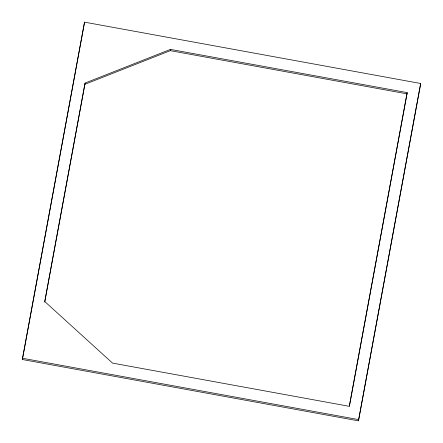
<?xml version="1.0" encoding="UTF-8"?>
<svg xmlns="http://www.w3.org/2000/svg" width="443" height="443" viewBox="0 0 443 443"><rect width="100%" height="100%" fill="white"/><g stroke="black" fill="none" stroke-linecap="round" stroke-linejoin="round"><path stroke-width="0.66" d="M22.344 359.511L84.541 22.15L420.656 83.489L420.501 84.735L358.459 420.85L22.344 359.511L84.541 22.15M44.721 302.087L85.073 83.051L170.455 49.411L407.195 92.615L349.389 406.203M84.923 84.297L170.306 50.657L170.455 49.411M358.459 420.85L420.656 83.489M85.073 83.051L44.749 301.522L112.55 363.116L349.289 406.32L407.195 92.615M170.306 50.657L407.039 93.861M22.499 358.265L358.614 419.604"/></g></svg>
